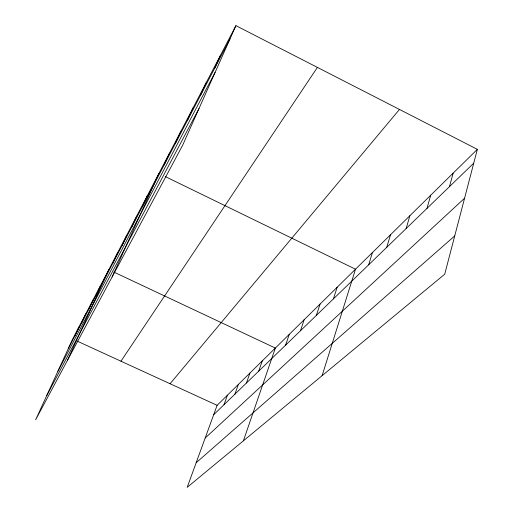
<?xml version="1.0" encoding="UTF-8"?>
<svg xmlns="http://www.w3.org/2000/svg" width="513" height="513" viewBox="0 0 513 513"><rect width="100%" height="100%" fill="white"/><g stroke="black" fill="none" stroke-linecap="round" stroke-linejoin="round"><path stroke-width="0.77" d="M477.353 149.347L444.726 274.186L187.181 487.35L217.108 405.334L477.353 149.347L235.916 25.65L72.666 339.035L35.647 419.775L182.686 145.179L235.916 25.65M449.452 186.674L453.126 173.176M426.983 208.4L430.702 195.241M406.142 228.561L409.881 215.716M386.751 247.317L390.502 234.781M368.667 264.804L372.419 252.563M322.119 375.67L355.509 269.197L165.263 176.568M333.412 298.899L337.144 287.261M316.354 315.399L320.067 304.062M300.464 330.77L304.145 319.721M285.613 345.127L289.268 334.354M243.399 440.821L275.334 348.064L113.815 272.057M258.68 371.181L262.258 360.928M246.42 383.031L249.959 373.022M234.877 394.196L238.378 384.417M223.989 404.731L227.445 395.17M200.634 95.149L206.309 82.49M214.742 68.139L220.526 55.205M187.578 120.145L193.144 107.756M112.097 277.001L158.908 173.477M164.186 164.942L169.534 153.079M175.459 143.345L180.922 131.225M131.681 227.163L136.702 216.114M142.261 206.912L147.391 195.588M67.344 360.581L108.788 269.691M112.674 263.56L117.471 253.031M121.844 245.996L126.749 235.21M74.757 336.156L79.06 326.762M81.439 323.363L85.831 313.757M88.531 309.788L93.02 299.964M96.066 295.353L100.657 285.305M68.447 348.231L230.029 38.866M57.905 371.232L215.114 72.359M46.754 395.549L199.031 108.467M120.959 361.203L317.406 67.395M170.066 383.743L399.473 109.442M213.697 414.684L473.736 163.179M205.168 438.057L464.586 198.21M196.158 462.758L454.73 235.916M76.937 340.998L217.108 405.334"/></g></svg>
